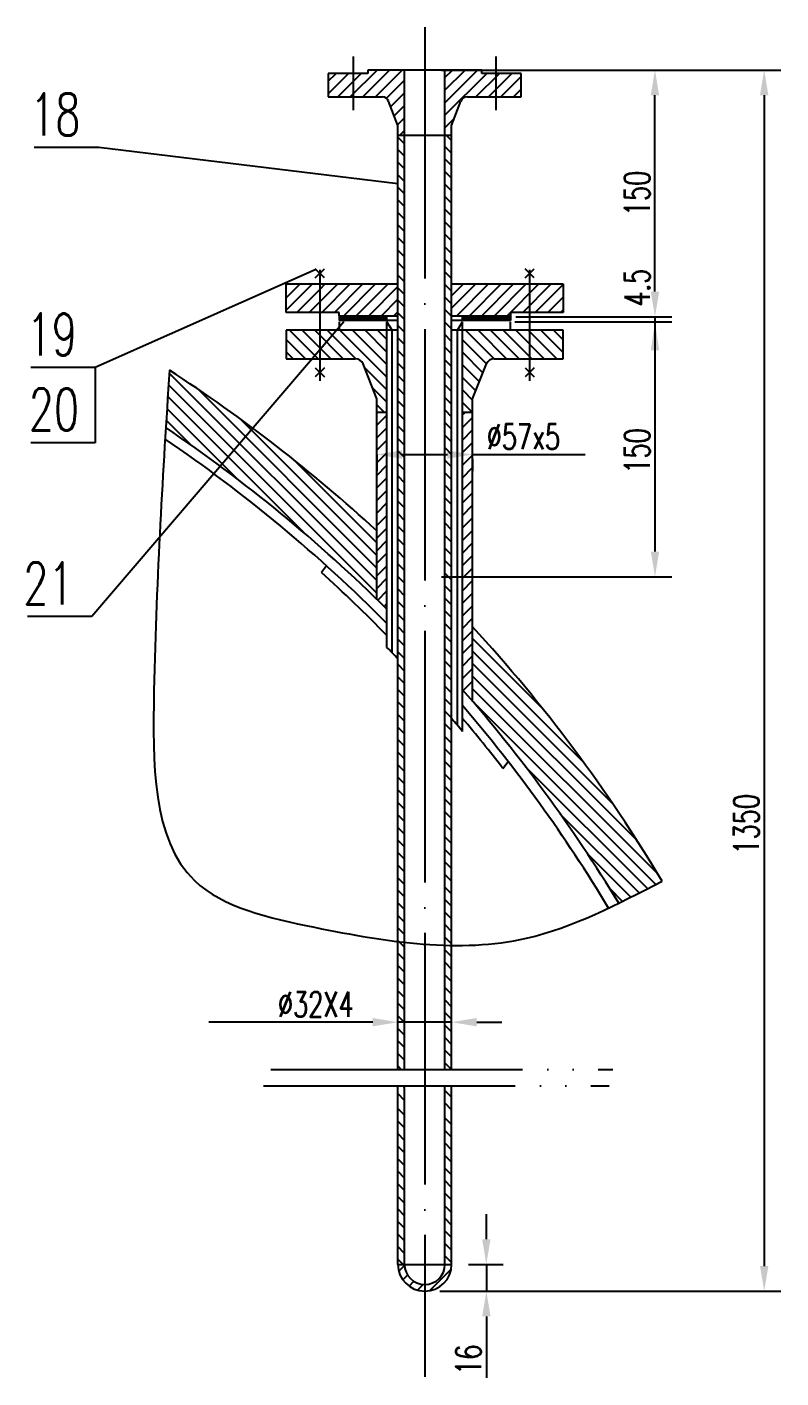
# Model space of a CAD drawing. Extents: x -54047 to 31317, y -2 to 11950.
# Drawn here: x -43239 to -41442, y 4198 to 7419 of the extents above; entities that cross this region are included whole.
import ezdxf

# ---------------------------------------------------------------- set-up
doc = ezdxf.new("R2010")
doc.units = 0
doc.header["$LTSCALE"] = 20
doc.linetypes.add('DASHDOT-M', pattern=[36, 30, -3, 0, -3])
doc.linetypes.add('DIVIDE-M', pattern=[39, 30, -3, 0, -3, 0, -3])
doc.layers.get('0').update_dxf_attribs({"linetype": 'CONTINUOUS'})
doc.styles.add('HZ', font='ROMANS.shx', dxfattribs={"width": 0.7, "height": 60, "bigfont": 'HLFSD.shx'})
doc.styles.add('ROMANS', font='ROMANS', dxfattribs={"width": 0.7, "height": 60})
pattern_1 = [(135, (-71955.87855065303, 3231.111606746979), (-14.96705611738142, -14.96705611738141), [])]
pattern_2 = [(45, (-71955.87855065303, 3242.027396288579), (-14.96705611738141, 14.96705611738142), [])]

msp = doc.modelspace()

# ---------------------------------------------------------------- hatches: boundary and pattern name
at = {"linetype": 'Continuous'}
h = msp.add_hatch(dxfattribs=at)
h.set_pattern_fill('ANSI31', scale=6.66665, style=0)
h.set_pattern_definition([(45, (-71955.87855065303, 3239.314356926667), (-14.96705611738141, 14.96705611738142), [])])
h.paths.add_polyline_path([(-42461.24479730119, 7252.455122261783), (-42461.24479730119, 7308.454982261784), (-42521.2446473012, 7308.454982261783), (-42521.2446473012, 7252.455122261783)])
h.paths.add_polyline_path([(-42392.25699304001, 7252.455122261783, -0.3108694751769517), (-42377.31220104447, 7242.169347436547), (-42355.24506230118, 7184.455292261765), (-42355.24506230118, 7160.455352261783), (-42339.2451023012, 7160.455352261784), (-42339.2451023012, 7316.454962261783), (-42427.24488230119, 7316.454962261782), (-42427.24488230119, 7308.454982261783), (-42461.2447973012, 7308.454982261784), (-42461.24479730119, 7252.455122261782)])
h.paths.add_polyline_path([(-42243.2453423012, 7316.454962261783), (-42243.2453423012, 7160.455352261783), (-42227.2453823012, 7160.455352261783), (-42227.2453823012, 7184.455292261775), (-42205.1782435579, 7242.169347436547, -0.3108694751769515), (-42190.23345156236, 7252.455122261783), (-42121.2456473012, 7252.455122261782), (-42121.2456473012, 7308.454982261783), (-42155.24556230119, 7308.454982261783), (-42155.24556230119, 7316.454962261783)])
h.paths.add_polyline_path([(-42061.24579730119, 7252.455122261783), (-42061.24579730121, 7308.454982261783), (-42121.24564730119, 7308.454982261783), (-42121.2456473012, 7252.455122261783)])
h = msp.add_hatch(dxfattribs=at)
h.set_pattern_fill('ANSI31', scale=6.66665, angle=90, style=0)
h.set_pattern_definition(pattern_1)
h.paths.add_polyline_path([(-42339.2451023012, 7160.455352261785), (-42355.24506230119, 7160.455352261783), (-42355.2450623012, 4933.424999683057), (-42339.24510230116, 4933.424999683057)])
h = msp.add_hatch(dxfattribs=at)
h.set_pattern_fill('ANSI31', scale=6.66665, angle=90, style=0)
h.set_pattern_definition(pattern_1)
h.paths.add_polyline_path([(-42227.2453823012, 7160.455352261784), (-42243.2453423012, 7160.455352261785), (-42243.2453423012, 4933.424999683057), (-42227.2453823012, 4933.424999683058)])
h = msp.add_hatch(dxfattribs=at)
h.set_pattern_fill('ANSI31', scale=6.66665, style=0)
h.set_pattern_definition(pattern_2)
h.paths.add_polyline_path([(-42621.24439730119, 6806.383788171153), (-42621.24439730119, 6738.383958171156), (-42541.24459730119, 6738.383958171156), (-42541.24459730119, 6806.383788171157)])
h = msp.add_hatch(dxfattribs=at)
h.set_pattern_fill('ANSI31', scale=6.66665, style=0)
h.set_pattern_definition(pattern_2)
h.paths.add_polyline_path([(-42541.2445973012, 6806.383788171157), (-42541.2445973012, 6738.383958171156), (-42495.2447123012, 6738.383958171156), (-42495.24471230119, 6730.78421416832), (-42355.24506230119, 6730.78421416832), (-42355.24506230119, 6806.383788171161)])
h.paths.add_polyline_path([(-42227.24538230119, 6806.383788171157), (-42227.24538230119, 6730.78421416832), (-42087.2457323012, 6730.78421416832), (-42087.2457323012, 6738.383958171156), (-42041.2458473012, 6738.383958171156), (-42041.2458473012, 6806.383788171157)])
h.paths.add_polyline_path([(-41961.2460473012, 6806.383788171153), (-42041.2458473012, 6806.383788171153), (-42041.2458473012, 6738.383958171156), (-41961.24604730119, 6738.383958171156)])
h = msp.add_hatch(dxfattribs=at)
h.set_pattern_fill('ANSI37', scale=1.33333, style=0)
h.set_pattern_definition([(45, (-71955.87855065303, 3242.027396288579), (-2.993411223476283, 2.993411223476283), []), (135, (-71955.87855065303, 3242.027396288579), (-2.993411223476283, -2.993411223476283), [])])
h.paths.add_polyline_path([(-42495.2447123012, 6730.78421416832), (-42495.2447123012, 6719.169501623697), (-42381.24499730119, 6719.169501623697), (-42381.24499730119, 6730.78421416832)])
h.paths.add_polyline_path([(-42201.2454473012, 6730.78421416832), (-42201.24544730119, 6719.169501623697), (-42087.24573230121, 6719.169501623697), (-42087.2457323012, 6730.78421416832)])
h = msp.add_hatch(dxfattribs=at)
h.set_pattern_fill('ANSI31', scale=6.66665, angle=90, style=0)
h.set_pattern_definition(pattern_1)
h.paths.add_polyline_path([(-42541.24459730119, 6696.253742082097), (-42621.24439730119, 6696.253742082097), (-42621.2443973012, 6628.2539120821), (-42541.24459730119, 6628.2539120821)])
h.paths.add_polyline_path([(-42381.24499730119, 6696.253742082097), (-42541.24459730119, 6696.253742082097), (-42541.24459730119, 6668.253812082099), (-42541.24459730119, 6628.2539120821), (-42456.8379908168, 6628.2539120821, -0.3076625684040939), (-42438.24190504572, 6615.614912699823), (-42405.2449373012, 6532.254152082098), (-42405.24493730118, 6500.254232082099), (-42381.24499730119, 6500.254232082099)])
h.paths.add_polyline_path([(-42041.2458473012, 6696.253742082097), (-42201.24544730122, 6696.253742082097), (-42201.2454473012, 6500.254232082099), (-42177.2455073012, 6500.254232082099), (-42177.2455073012, 6532.254152082101), (-42144.24853955668, 6615.614912699823, -0.307662568404221), (-42125.65245378558, 6628.2539120821), (-42041.24584730119, 6628.2539120821)])
h.paths.add_polyline_path([(-41961.2460473012, 6696.253742082097), (-42041.24584730119, 6696.253742082097), (-42041.2458473012, 6668.253812082099), (-42041.2458473012, 6628.2539120821), (-41961.2460473012, 6628.2539120821)])
h = msp.add_hatch(dxfattribs=at)
h.set_pattern_fill('ANSI31', scale=6.66665, angle=90, style=0)
h.set_pattern_definition(pattern_1)
edge = h.paths.add_edge_path()
edge.add_line((-42899.71336263322, 6600.911505238989), (-42900.36220426694, 6590.675500520846))
edge.add_line((-42900.36220426694, 6590.675500520846), (-42901.01089218523, 6580.438806833415))
edge.add_line((-42901.01089218523, 6580.438806833415), (-42901.65927267269, 6570.200735207407))
edge.add_line((-42901.65927267269, 6570.200735207407), (-42902.3071920139, 6559.960596673536))
edge.add_line((-42902.3071920139, 6559.960596673536), (-42902.95449649345, 6549.717702262514))
edge.add_line((-42902.95449649345, 6549.717702262514), (-42903.60103239593, 6539.471363005053))
edge.add_line((-42903.60103239593, 6539.471363005053), (-42904.24664600591, 6529.220889931865))
edge.add_line((-42904.24664600591, 6529.220889931865), (-42904.89118360799, 6518.965594073662))
edge.add_line((-42904.89118360799, 6518.965594073662), (-42905.53449148675, 6508.704786461157))
edge.add_line((-42905.53449148675, 6508.704786461157), (-42906.17641592677, 6498.437778125061))
edge.add_line((-42906.17641592677, 6498.437778125061), (-42906.81680321263, 6488.163880096087))
edge.add_line((-42906.81680321263, 6488.163880096087), (-42907.45549962893, 6477.882403404948))
edge.add_line((-42907.45549962893, 6477.882403404948), (-42908.09235146024, 6467.592659082355))
edge.add_line((-42908.09235146024, 6467.592659082355), (-42908.31679373048, 6463.951718765911))
edge.add_arc((-44958.60092378934, 3432.14235666668), 3659.990850000005, 45.76203445480081, 55.93117758834637, ccw=False)
edge.add_line((-42405.2449373012, 6054.337282363272), (-42405.2449373012, 6217.542728729177))
edge.add_arc((-44937.53623629078, 3461.964198092518), 3742.420641970118, 47.41795292133194, 57.00813204731813)
h = msp.add_hatch(dxfattribs=at)
h.set_pattern_fill('ANSI31', scale=6.66665, style=0)
h.set_pattern_definition([(45, (-71664.00891735146, 3907.937160057734), (-14.96705611738141, 14.96705611738142), [])])
h.paths.add_polyline_path([(-42291.24522230119, 4420.489982079498), (-42291.24522230119, 4404.636054297926, 0.4142135623730951), (-42227.2453823012, 4468.635894297922), (-42243.09931008277, 4468.635894297922, -0.4142135623730923)])
h.paths.add_polyline_path([(-42291.24522230119, 4404.636054297922), (-42291.24522230119, 4420.489982079498, -0.4142135623730951), (-42339.39113451962, 4468.635894297922), (-42355.24506230119, 4468.635894297922, 0.4142135623731117)])

# ---------------------------------------------------------------- linework, layer by layer
at = {"color": 1, "linetype": 'DASHDOT-M'}
for p, q in [((-42291.24522230119, 7419.101393434126), (-42291.24522230119, 4200.570735876327)), ((-42461.24479730119, 7220.455202261785), (-42461.24479730119, 7348.454882261782)), ((-42121.2456473012, 7220.455202261785), (-42121.2456473012, 7348.454882261782)), ((-42541.24459730119, 6840.28975757953), (-42541.24459730119, 6575.42361458752)), ((-42041.2458473012, 6840.28975757953), (-42041.2458473012, 6575.42361458752))]:
    msp.add_line(p, q, dxfattribs=at)
at = {"color": 4, "linetype": 'Continuous'}
for p, q in [((-42155.2455623012, 7316.454962261783), (-42427.24488230119, 7316.454962261783)), ((-42427.24488230119, 7316.454962261783), (-42427.24488230119, 7308.454982261783)), ((-42339.24510230116, 4933.424999683057), (-42339.2451023012, 7316.454962261783)), ((-42243.2453423012, 4933.424999683057), (-42243.2453423012, 7316.454962261783)), ((-42155.2455623012, 7308.454982261783), (-42155.2455623012, 7316.454962261783)), ((-42427.24488230119, 7308.454982261783), (-42521.2446473012, 7308.454982261783)), ((-42521.2446473012, 7308.454982261783), (-42521.2446473012, 7252.455122261783)), ((-42061.2457973012, 7308.454982261783), (-42155.2455623012, 7308.454982261783)), ((-42061.2457973012, 7252.455122261783), (-42061.2457973012, 7308.454982261783)), ((-42521.2446473012, 7252.455122261783), (-42392.25699304001, 7252.455122261783)), ((-42190.23345156234, 7252.455122261783), (-42061.2457973012, 7252.455122261783)), ((-42355.24506230119, 7184.455292261782), (-42377.31220104447, 7242.169347436547)), ((-42227.2453823012, 7184.455292261782), (-42205.1782435579, 7242.169347436547)), ((-42355.2450623012, 4933.424999683057), (-42355.24506230119, 7184.455292261782)), ((-42227.24538230118, 4933.424999683057), (-42227.2453823012, 7184.455292261782)), ((-42227.2453823012, 7160.455352261784), (-42355.24506230119, 7160.455352261784)), ((-43068.26177092647, 7131.650335574364), (-43221.7066242115, 7131.650335574364)), ((-42530.45285541321, 6820.840656315651), (-42552.18130079578, 6842.557354130591)), ((-42552.03633918925, 6820.840656315644), (-42530.3078938067, 6842.557354130598)), ((-42030.45410541313, 6820.840656315644), (-42052.1825507957, 6842.557354130598)), ((-42052.03758918918, 6820.840656315651), (-42030.30914380661, 6842.557354130591)), ((-42621.24439730119, 6806.383788171153), (-42355.24506230119, 6806.383788171161)), ((-42621.24439730119, 6738.383958171156), (-42621.24439730119, 6806.383788171153)), ((-42227.24538230121, 6806.383788171157), (-41961.2460473012, 6806.383788171153)), ((-41961.2460473012, 6806.383788171153), (-41961.2460473012, 6738.383958171156)), ((-42495.2447123012, 6738.383958171156), (-42621.24439730119, 6738.383958171156)), ((-42495.2447123012, 6730.78421416832), (-42495.2447123012, 6738.383958171156)), ((-41961.2460473012, 6738.383958171156), (-42087.2457323012, 6738.383958171156)), ((-42087.2457323012, 6738.383958171156), (-42087.2457323012, 6730.78421416832)), ((-42495.2447123012, 6731.169471623676), (-42495.2447123012, 6719.169501623679)), ((-42495.2447123012, 6730.78421416832), (-42355.24506230119, 6730.78421416832)), ((-42355.24506230119, 6719.169501623697), (-42495.2447123012, 6719.169501623697)), ((-42355.24506230119, 6719.169501623697), (-42495.2447123012, 6719.169501623697)), ((-42495.2447123012, 6716.456462261785), (-42495.2447123012, 6696.253742082097)), ((-42381.24499730119, 6719.169501623701), (-42381.24499730119, 6730.78421416832)), ((-42381.24499730119, 5939.646932734768), (-42381.24499730119, 6716.456462261785)), ((-42369.24502730118, 6696.253742082097), (-42381.24499730119, 6716.456462261785)), ((-42227.2453823012, 6730.78421416832), (-42087.2457323012, 6730.78421416832)), ((-42087.2457323012, 6719.169501623697), (-42227.2453823012, 6719.169501623697)), ((-42087.2457323012, 6719.169501623697), (-42227.2453823012, 6719.169501623697)), ((-42213.2454173012, 6696.253742082097), (-42201.24544730121, 6716.456462261785)), ((-42201.2454473012, 6719.169501623683), (-42201.2454473012, 6730.784214168301)), ((-42201.24544730115, 5739.298023022378), (-42201.24544730121, 6716.456462261785)), ((-42087.2457323012, 6731.169471623698), (-42087.2457323012, 6719.169501623697)), ((-42087.2457323012, 6696.253742082097), (-42087.2457323012, 6716.456462261785)), ((-42355.24506230119, 6696.253742082097), (-42621.24439730119, 6696.253742082097)), ((-42621.24439730119, 6696.253742082097), (-42621.24439730119, 6628.253912082097)), ((-42369.24502730118, 5927.205950518828), (-42369.24502730119, 6696.253742082097)), ((-41961.2460473012, 6696.253742082097), (-42227.24538230119, 6696.253742082097)), ((-42213.24541730116, 5753.639603914229), (-42213.24541730118, 6696.253742082101)), ((-41961.2460473012, 6628.253912082097), (-41961.2460473012, 6696.253742082097)), ((-43076.39295732762, 6606.988000084022), (-43229.83781061265, 6606.988000084022)), ((-43076.39295732762, 6606.988000084022), (-43076.39295732762, 6427.823049335895)), ((-42621.24439730119, 6628.253912082097), (-42456.8379908168, 6628.253912082097)), ((-42530.45285541318, 6606.582557390093), (-42552.18130079573, 6584.865859575146)), ((-42552.03633918921, 6606.582557390093), (-42530.30789380665, 6584.865859575146)), ((-42405.2449373012, 6532.254152082098), (-42438.24190504572, 6615.614912699823)), ((-42177.2455073012, 6532.254152082098), (-42144.24853955668, 6615.614912699823)), ((-42125.65245378558, 6628.253912082097), (-41961.2460473012, 6628.253912082097)), ((-42030.45410541318, 6606.582557390093), (-42052.18255079573, 6584.865859575146)), ((-42052.03758918921, 6606.582557390093), (-42030.30914380665, 6584.865859575146)), ((-42405.2449373012, 6054.337282363262), (-42405.2449373012, 6532.254152082098)), ((-42177.2455073012, 5811.132703275058), (-42177.2455073012, 6532.254152082098)), ((-42381.24499730119, 6500.254232082099), (-42405.2449373012, 6500.254232082099)), ((-42177.2455073012, 6500.254232082099), (-42201.24544730121, 6500.254232082099)), ((-43076.39295732762, 6427.823049335895), (-43229.83781061265, 6427.823049335895)), ((-42525.31714332967, 6134.242025754482), (-42537.62181434955, 6118.417978123065)), ((-43084.48892139782, 6013.383091633625), (-43237.93377468286, 6013.383091633625)), ((-42104.79149706158, 5651.003521734148), (-42092.6161020894, 5667.948021717841)), ((-42355.24506230119, 4468.635894297922), (-42355.2450623012, 4894.005346382948)), ((-42339.24510230113, 4468.635894297922), (-42339.24510230116, 4894.005346382948)), ((-42243.2453423012, 4468.635894297922), (-42243.2453423012, 4894.005346382948)), ((-42227.24538230118, 4468.635894297922), (-42227.24538230118, 4894.005346382948)), ((-42355.24506230119, 4468.635894297922), (-42227.2453823012, 4468.635894297922))]:
    msp.add_line(p, q, dxfattribs=at)
at = {"color": 7, "linetype": 'Continuous'}
for p, q in [((-42251.24532230119, 7316.454962261783), (-41702.63661805829, 7316.454962261783)), ((-42251.24532230119, 7316.454962261783), (-41442.34629009979, 7316.454962261783)), ((-41742.63651805829, 6788.071024806404), (-41742.63651805829, 7256.455112261783)), ((-41482.34619009979, 7256.455112261783), (-41482.34619009979, 4464.635904297922)), ((-42355.2450623012, 7045.150122570141), (-43068.26177092647, 7131.650335574364)), ((-42552.18130079578, 6839.844314768679), (-43076.39295732762, 6606.988000084022)), ((-42483.95338064987, 6716.456462261785), (-43084.48892139782, 6013.383091633625)), ((-42076.34014141314, 6716.456462261785), (-41702.54815149868, 6716.456462261785)), ((-42074.13069477864, 6728.071174806404), (-41702.63661805829, 6728.071174806404)), ((-41742.54805149869, 6728.071174806408), (-41742.54805149868, 6168.255062082097)), ((-42405.2449373012, 6499.594677977055), (-42404.58538319615, 6500.254232082096)), ((-42405.2449373012, 6469.660565742293), (-42381.2449973012, 6493.660505742291)), ((-42201.2454473012, 6494.055382333709), (-42195.04659755281, 6500.254232082099)), ((-42201.2454473012, 6464.121270098951), (-42177.2455073012, 6488.121210098952)), ((-42405.2449373012, 6439.726453507532), (-42381.2449973012, 6463.72639350753)), ((-42201.2454473012, 6434.187157864189), (-42177.2455073012, 6458.187097864187)), ((-42405.2449373012, 6409.792341272767), (-42381.2449973012, 6433.792281272765)), ((-42201.2454473012, 6404.253045629428), (-42177.2455073012, 6428.252985629426)), ((-42405.2449373012, 6379.858229038002), (-42381.2449973012, 6403.858169038003)), ((-42405.2449373012, 6399.726553507526), (-42405.2449373012, 6359.680798950232)), ((-42345.2450873012, 6399.680698950235), (-42237.2453573012, 6399.680698950235)), ((-42201.24544730119, 6374.31893339467), (-42177.2455073012, 6398.318873394664)), ((-42177.2455073012, 6399.680698950235), (-41908.55351533369, 6399.680698950235)), ((-42177.2455073012, 6388.253085629431), (-42177.2455073012, 6359.680798950232)), ((-42405.2449373012, 6349.924116803244), (-42381.2449973012, 6373.924056803242)), ((-42201.24544730119, 6344.384821159905), (-42177.2455073012, 6368.384761159899)), ((-42405.2449373012, 6319.990004568479), (-42381.2449973012, 6343.989944568477)), ((-42201.24544730119, 6314.450708925144), (-42177.2455073012, 6338.450648925138)), ((-42405.2449373012, 6290.055892333718), (-42381.2449973012, 6314.055832333712)), ((-42405.2449373012, 6260.121780098956), (-42381.2449973012, 6284.12172009895)), ((-42201.24544730119, 6284.516596690382), (-42177.2455073012, 6308.516536690377)), ((-42405.2449373012, 6230.187667864191), (-42381.2449973012, 6254.187607864189)), ((-42201.24544730118, 6254.582484455625), (-42177.2455073012, 6278.582424455612)), ((-42405.2449373012, 6200.253555629426), (-42381.2449973012, 6224.253495629424)), ((-42201.24544730118, 6224.648372220863), (-42177.2455073012, 6248.648312220846)), ((-42201.24544730118, 6194.714259986105), (-42177.2455073012, 6218.714199986085)), ((-42405.2449373012, 6170.319443394665), (-42381.2449973012, 6194.319383394663)), ((-42201.24544730118, 6164.78014775134), (-42177.2455073012, 6188.780087751324)), ((-42405.2449373012, 6140.385331159903), (-42381.2449973012, 6164.385271159901)), ((-42201.24544730118, 6134.846035516579), (-42177.2455073012, 6158.845975516559)), ((-42405.2449373012, 6110.451218925138), (-42381.2449973012, 6134.451158925136)), ((-42201.24544730118, 6104.911923281821), (-42177.2455073012, 6128.911863281797)), ((-42405.2449373012, 6080.517106690377), (-42381.2449973012, 6104.517046690375)), ((-42251.24532230119, 6108.255212082096), (-41702.54815149868, 6108.255212082096)), ((-42201.24544730117, 6074.97781104706), (-42177.2455073012, 6098.977751047032)), ((-42403.34350678515, 6052.484424971664), (-42381.2449973012, 6074.582934455613)), ((-42201.24544730117, 6045.043698812298), (-42177.2455073012, 6069.043638812271)), ((-42388.23152217061, 6037.662297351437), (-42381.2449973012, 6044.648822220848)), ((-42201.24544730117, 6015.109586577537), (-42177.2455073012, 6039.109526577509)), ((-42201.24544730117, 5985.175474342775), (-42177.2455073012, 6009.175414342748)), ((-42201.24544730117, 5955.24136210801), (-42177.2455073012, 5979.241302107983)), ((-42011.38771150192, 5795.066654548311), (-42177.2455073012, 5960.924450347589)), ((-42201.24544730117, 5925.307249873253), (-42177.2455073012, 5949.307189873218)), ((-41914.9349116723, 5668.679742483917), (-42177.2455073012, 5930.990338112824)), ((-42201.24544730117, 5895.373137638491), (-42177.2455073012, 5919.373077638456)), ((-41843.41501671297, 5567.225735289832), (-42177.2455073012, 5901.056225878063)), ((-42201.24544730116, 5865.43902540373), (-42177.2455073012, 5889.438965403688)), ((-41785.31186240211, 5479.188468744207), (-42177.2455073012, 5871.122113643301)), ((-42201.24544730116, 5835.504913168976), (-42177.2455073012, 5859.50485316893)), ((-41735.95326333513, 5399.89575744246), (-42177.24550730121, 5841.188001408538)), ((-41740.68313776352, 5374.69151963609), (-42177.2455073012, 5811.253889173777)), ((-41760.38322925846, 5364.457498896263), (-42051.0265829584, 5655.100852596201)), ((-41780.13667997537, 5354.276837378415), (-41968.14286982137, 5542.283027224417)), ((-41799.97442661004, 5344.180471778324), (-41903.79137227411, 5447.997417442393)), ((-41819.92847177471, 5334.200404708223), (-41850.42148756573, 5364.693420499245)), ((-42355.2450623012, 5071.361752661343), (-42355.2450623012, 5086.026731220505)), ((-42227.24538230118, 5063.098521600388), (-42227.24538230118, 5086.026731220505)), ((-42415.2449123012, 5046.026831220503), (-42806.11078072273, 5046.026831220503)), ((-42227.24538230118, 5046.026831220503), (-42355.2450623012, 5046.026831220503)), ((-42167.24553230117, 5046.026831220503), (-42107.24568230118, 5046.026831220503)), ((-42339.24510230116, 4859.631659077788), (-42355.2450623012, 4875.631619077825)), ((-42339.24510230116, 4889.565771312549), (-42343.68467737156, 4894.005346382948)), ((-42227.24538230119, 4867.368388016863), (-42243.2453423012, 4883.368348016871)), ((-42339.24510230115, 4824.098191163926), (-42355.2450623012, 4840.098151163978)), ((-42227.24538230119, 4837.434275782101), (-42243.2453423012, 4853.43423578211)), ((-42339.24510230115, 4794.164078929158), (-42355.2450623012, 4810.164038929217)), ((-42227.24538230119, 4801.900807868262), (-42243.2453423012, 4817.900767868266)), ((-42339.24510230115, 4764.229966694396), (-42355.2450623012, 4780.229926694452)), ((-42227.24538230119, 4771.966695633497), (-42243.2453423012, 4787.966655633501)), ((-42339.24510230115, 4734.295854459635), (-42355.24506230119, 4750.295814459687)), ((-42227.24538230119, 4742.032583398735), (-42243.2453423012, 4758.03254339874)), ((-42339.24510230115, 4704.36174222487), (-42355.2450623012, 4720.361702224925)), ((-42227.24538230119, 4712.09847116397), (-42243.2453423012, 4728.098431163975)), ((-42339.24510230115, 4674.427629990108), (-42355.2450623012, 4690.427589990164)), ((-42227.24538230119, 4682.164358929209), (-42243.2453423012, 4698.164318929214)), ((-42339.24510230113, 4644.49351775534), (-42355.24506230119, 4660.493477755399)), ((-42227.24538230119, 4652.230246694447), (-42243.2453423012, 4668.230206694452)), ((-42339.24510230115, 4614.559405520578), (-42355.2450623012, 4630.559365520634)), ((-42227.24538230119, 4622.296134459682), (-42243.2453423012, 4638.296094459687)), ((-42227.24538230119, 4592.362022224917), (-42243.2453423012, 4608.361982224926)), ((-42339.24510230115, 4584.625293285817), (-42355.2450623012, 4600.625253285873)), ((-42227.24538230119, 4562.42790999016), (-42243.2453423012, 4578.427869990164)), ((-42144.41391140374, 4528.635744297922), (-42144.41391140374, 4588.635594297923)), ((-42339.24510230113, 4554.691181051052), (-42355.24506230119, 4570.691141051111)), ((-42227.24538230119, 4532.493797755395), (-42243.2453423012, 4548.493757755399)), ((-42339.24510230113, 4524.757068816287), (-42355.2450623012, 4540.757028816346)), ((-42339.24510230113, 4494.822956581522), (-42355.2450623012, 4510.822916581585)), ((-42227.24538230119, 4502.55968552063), (-42243.2453423012, 4518.559645520634)), ((-42339.24510230113, 4464.88884434676), (-42355.24506230119, 4480.888804346823)), ((-42227.24538230119, 4472.625573285868), (-42243.2453423012, 4488.625533285873)), ((-42187.24548230118, 4468.635894297922), (-42104.41401140374, 4468.635894297922)), ((-42144.41391140374, 4468.635894297922), (-42144.41391140374, 4404.636054297922)), ((-42255.18639136233, 4404.636054297922), (-41442.34629009979, 4404.636054297922)), ((-42182.40461068518, 4404.636054297922), (-42104.41401140374, 4404.636054297922)), ((-42144.41391140374, 4344.636204297922), (-42144.41391140374, 4197.636571797922))]:
    msp.add_line(p, q, dxfattribs=at)
at = {"color": 3, "linetype": 'DIVIDE-M'}
for p, q in [((-42657.96975864862, 4933.424999683057), (-41842.85799184172, 4933.424999683057)), ((-42675.49911729024, 4894.005346382948), (-41851.62260157011, 4894.005346382948))]:
    msp.add_line(p, q, dxfattribs=at)
at = {"color": 4, "linetype": 'Continuous'}
for centre, radius, start, end in [((-42392.25699304001, 7236.455162261782), 15.99996, 20.92450174491745, 90), ((-42190.23345156234, 7236.455162261782), 15.99996, 90, 159.0754982550825), ((-42456.8379908168, 6608.253962082099), 19.99995, 21.59531044896488, 90), ((-42125.65245378558, 6608.253962082099), 19.99995, 90, 158.4046895510351), ((-44937.53623629078, 3461.96419809251), 3742.420641970122, 47.41795292133471, 57.0081320473211), ((-44958.60092378935, 3432.142356666698), 3659.99085, 45.23526288179458, 55.93118305985296), ((-44937.53623629078, 3461.96419809251), 3599.991, 44.75835761444652, 55.72198779919337), ((-44937.53623629078, 3461.96419809251), 3579.99105, 44.43463410252974, 47.90446211487345), ((-44937.53623629078, 3461.96419809251), 3742.420641970122, 30.87740642410388, 42.47532035916145), ((-44937.53623629078, 3461.96419809251), 3559.9911, 43.50082138833074, 44.10536496216675), ((-44958.60092378935, 3432.142356666698), 3659.99085, 31.22991332440063, 41.11618231418608), ((-44937.53623629078, 3461.96419809251), 3599.991, 31.03859492016039, 40.5285131306479), ((-44937.53623629078, 3461.96419809251), 3559.9911, 39.76961031795069, 40.4193342140039), ((-44937.53623629078, 3461.96419809251), 3579.99105, 37.69550949564399, 40.15267095039828), ((-42291.24522230119, 4468.635894297922), 63.99983999999999, 180, 0), ((-42291.24522230119, 4468.635894297922), 48.14591221842647, 180, 0)]:
    msp.add_arc(centre, radius, start, end, dxfattribs=at)
at = {"color": 7, "linetype": 'Continuous'}
msp.add_spline([(-42899.71336263322, 6600.91150523899), (-42936.54481834007, 5836.193119138261), (-42839.98489770686, 5383.620775226125), (-42554.01874287683, 5272.332544057295), (-42048.93600455223, 5246.365256146979), (-41725.53880839974, 5382.585135358743)], degree=3, dxfattribs=at)
for points in [[(-41752.6364930583, 7256.455112261783), (-41732.6365430583, 7256.455112261783), (-41742.63651805829, 7316.454962261783)], [(-41492.34616509979, 7256.455112261783), (-41472.34621509979, 7256.455112261783), (-41482.34619009979, 7316.454962261783)], [(-41752.6364930583, 6788.071024806404), (-41732.6365430583, 6788.071024806404), (-41742.63651805829, 6728.071174806404)], [(-41752.54802649868, 6648.253862082098), (-41732.54807649868, 6648.253862082098), (-41742.54805149868, 6716.456462261785)], [(-42345.2450873012, 6409.680673950234), (-42345.2450873012, 6389.680723950232), (-42405.2449373012, 6399.680698950235)], [(-42237.2453573012, 6409.680673950234), (-42237.2453573012, 6389.680723950232), (-42177.2455073012, 6399.680698950235)], [(-41752.54802649868, 6168.255062082097), (-41732.54807649868, 6168.255062082097), (-41742.54805149868, 6108.255212082096)], [(-42415.2449123012, 5056.026806220505), (-42415.2449123012, 5036.026856220504), (-42355.2450623012, 5046.026831220503)], [(-42167.24553230117, 5056.026806220505), (-42167.24553230117, 5036.026856220504), (-42227.24538230118, 5046.026831220503)], [(-42154.41388640374, 4528.635744297922), (-42134.41393640373, 4528.635744297922), (-42144.41391140374, 4468.635894297922)], [(-41492.34616509979, 4464.635904297922), (-41472.34621509979, 4464.635904297922), (-41482.34619009979, 4404.636054297922)], [(-42154.41388640374, 4344.636204297922), (-42134.41393640373, 4344.636204297922), (-42144.41391140374, 4404.636054297922)]]:
    msp.add_solid(points, dxfattribs=at)

# ---------------------------------------------------------------- texts
at = {"color": 4, "linetype": 'Continuous', "style": 'ROMANS', "width": 0.7}
for s, p in [('18', (-43231.76573218073, 7160.69712151457)), ('19', (-43239.89691858188, 6636.034786024231)), ('20', (-43234.94235965418, 6457.360745549855)), ('21', (-43247.99288265208, 6042.42987757383))]:
    msp.add_text(s, height=99.99974999999999, dxfattribs=at).set_placement(p)
at = {"color": 7, "linetype": 'Continuous', "char_height": 59.99985, "attachment_point": 5, "rotation": 90, "style": 'HZ'}
for s, insert in [('\\A1;150', (-41785.13641180829, 7022.263068534094)), ('4.5', (-41785.13641180829, 6797.519338157397)), ('\\A1;150', (-41785.04794524868, 6408.254462082101)), ('1350', (-41524.84608384978, 5518.031356534631)), ('\\A1;16', (-42186.91380515374, 4241.13646304792))]:
    msp.add_mtext(s, dxfattribs=dict(at, insert=insert))
at = {"color": 7, "linetype": 'Continuous', "char_height": 59.99985, "attachment_point": 5, "style": 'HZ'}
for s, insert in [('%%c57x5', (-42056.08930227024, 6442.180592700233)), ('%%c32X4', (-42550.95726118445, 5088.526724970501))]:
    msp.add_mtext(s, dxfattribs=dict(at, insert=insert))

doc.saveas('drawing.dxf')
